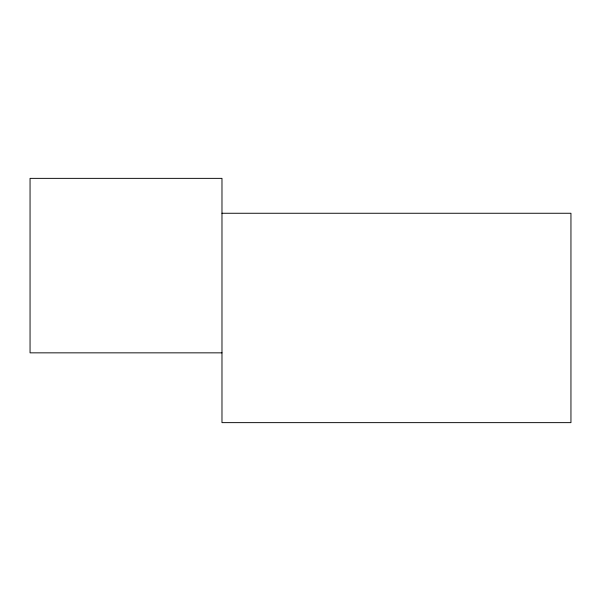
<?xml version="1.0" encoding="UTF-8"?>
<svg xmlns="http://www.w3.org/2000/svg" width="601" height="601" viewBox="0 0 601 601"><rect width="100%" height="100%" fill="white"/><g stroke="black" fill="none" stroke-linecap="round" stroke-linejoin="round"><path stroke-width="0.9" d="M221.979 213.257L570.95 213.257L570.95 422.638L221.979 422.638L221.979 178.362L30.05 178.362L30.05 352.847L221.979 352.847"/></g></svg>
